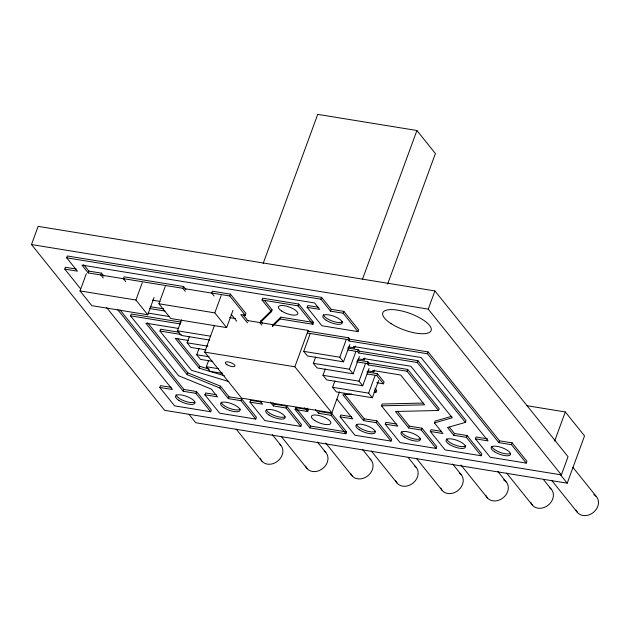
<?xml version="1.0" encoding="UTF-8"?>
<svg xmlns="http://www.w3.org/2000/svg" width="630" height="630" viewBox="0 0 630 630"><rect width="100%" height="100%" fill="white"/><g stroke="black" fill="none" stroke-linecap="round" stroke-linejoin="round"><path stroke-width="0.94" d="M31.5 244.55L38.154 226.367L434.905 290.926L568.032 456.719L561.377 474.902L164.635 410.343L31.5 244.55L428.242 309.117L561.377 474.902M76.12 269.026L65.433 267.285L64.772 269.105L77.395 271.16L66.67 257.804L67.331 255.985L321.615 297.368L331.23 309.338L343.854 311.393L358.643 329.813L357.982 331.632L321.914 325.765L307.117 307.345L307.786 305.526L318.465 307.267M154.074 297.494L147.751 314.772L91.846 305.668L80.018 290.934L86.341 273.656M103.226 277.956L100.839 274.979L88.216 272.924L88.877 271.105L83.735 264.695M100.839 274.979L101.501 273.16L88.877 271.105M125.772 281.618L123.378 278.649L124.047 276.83L183.558 286.508L185.945 289.485M147.751 314.772L135.922 300.03L142.246 282.752M216.24 394.719L205.561 392.978L204.892 394.797L217.515 396.853L211.263 389.064L178.621 375.748L130.512 315.835L131.182 314.016L181.141 322.15M232.974 310.33L226.65 327.608L170.746 318.512L158.918 303.77L165.233 286.493M228.832 381.536L191.481 370.29L159.965 331.041L160.634 329.222L179.046 332.215M185.283 291.304L182.889 288.327L183.558 286.508M209.672 340.058L181.196 335.42L177.495 330.821L181.487 319.906M120.054 309.928L183.921 389.458L196.544 391.514L211.334 409.933L210.672 411.752L174.605 405.885L159.807 387.466L160.477 385.647L171.155 387.379M205.994 349.87L190.811 347.398L187.11 342.791L189.441 336.428M214.137 295.998L211.743 293.029L212.412 291.21L230.446 294.139L245.976 313.48L245.314 315.299L240.802 314.567L247.495 322.906M187.827 372.842L220.468 386.166L229.005 396.798L241.629 398.853L256.418 417.273L255.756 419.092L240.967 400.672L228.343 398.617L219.799 387.986L187.157 374.661L187.827 372.842L147.656 322.82M210.672 411.752L195.875 393.333L183.251 391.277L183.921 389.458M212.759 361.376L200.427 359.368L196.725 354.769L199.056 348.398M226.65 327.608L214.822 312.874L221.146 295.596M339.491 391.923L331.837 412.839L241.668 398.16L204.687 352.115L214.342 325.741M224.39 375.748L199.174 368.156L199.844 366.337L177.731 338.806M245.314 315.299L229.777 295.958L230.446 294.139M195.875 393.333L196.544 391.514M222.374 373.354L210.042 371.346L206.341 366.739L208.672 360.376M263.206 263.34L317.725 114.369L416.91 130.505L435.401 153.531L387.615 284.114M219.799 387.986L220.468 386.166M261.828 325.135L260.001 322.851L271.428 311.7L262.033 300.006L262.702 298.187L298.77 304.062L313.559 322.481L312.897 324.3L280.145 318.969L272.38 326.553L273.042 324.733L280.815 317.15L313.559 322.481M228.343 398.617L229.005 396.798M260.001 322.851L260.662 321.04L272.089 309.881L264.458 300.384M271.428 311.7L272.089 309.881M240.967 400.672L241.629 398.853M280.145 318.969L280.815 317.15M272.877 402.625L274.089 404.129L286.713 406.185L301.502 424.612L300.841 426.423L264.773 420.556L249.984 402.137L250.645 400.318L261.324 402.058M312.897 324.3L298.1 305.881L298.77 304.062M300.841 426.423L286.051 408.004L273.428 405.948L274.089 404.129M331.837 412.839L294.856 366.786L308.172 330.411L247.086 320.473M357.982 331.632L343.185 313.212L330.561 311.157L320.946 299.187L321.615 297.368M349.823 344.555L343.5 361.833L307.432 355.966L303.731 351.359L310.055 334.081M286.051 408.004L286.713 406.185M330.561 311.157L331.23 309.338M295.068 409.476L295.73 407.657L308.353 409.713L307.692 411.524L295.068 409.476L309.858 427.896L345.925 433.763L346.594 431.944L331.797 413.524L319.174 411.469L318.512 413.288L331.136 415.343L345.925 433.763M359.439 356.533L353.115 373.81L317.048 367.936L313.346 363.337L315.677 356.966M343.185 313.212L343.854 311.393M369.054 368.503L362.73 385.78L326.663 379.914L322.962 375.307L325.293 368.944M362.392 279.476L416.91 130.505M309.858 427.896L310.519 426.077L295.73 407.657M343.5 361.833L339.798 357.234L346.122 339.956M348.587 337.79L349.697 339.168L428.14 351.934L499.511 440.819L512.135 442.874L526.932 461.294L526.263 463.113L511.473 444.693L498.85 442.638L427.479 353.753L349.028 340.988L347.918 339.609L348.587 337.79L308.188 331.215M349.028 340.988L349.697 339.168M378.669 380.481L372.346 397.758L336.278 391.884L332.577 387.285L334.908 380.914M348.807 346.957L354.572 347.894L355.241 346.075M331.136 415.343L331.797 413.524M353.115 373.81L349.414 369.204L355.737 351.926M449.316 427.108L454.427 433.479L467.05 435.535L481.848 453.954L481.178 455.773L466.389 437.354L453.765 435.298L447.513 427.51L465.357 422.407L417.257 362.502L358.643 352.957L357.533 351.579L358.202 349.76L347.618 348.036M358.643 352.957L359.305 351.146L358.202 349.76M344.122 393.734L364.258 418.808L376.882 420.864L391.679 439.283L391.01 441.102L354.942 435.228L340.153 416.808L340.814 414.989L351.501 416.729M358.423 358.927L364.187 359.872L364.857 358.053M362.73 385.78L359.029 381.174L365.353 363.896M367.818 361.738L368.92 363.116L407.697 369.424L439.212 408.673L438.551 410.492L407.027 371.243L368.259 364.935L367.148 363.557L367.818 361.738L357.234 360.014M368.259 364.935L368.92 363.116M368.038 370.905L373.803 371.842L374.472 370.023M372.346 397.758L368.644 393.151L374.968 375.874M377.433 373.708L384.087 382L383.418 383.82L376.764 375.527L377.433 373.708L366.849 371.983M391.01 441.102L376.22 422.683L363.597 420.627L364.258 418.808M374.078 392.332L376.031 392.183L376.693 390.364L374.929 388.159M396.585 424.069L385.899 422.328L385.237 424.147L397.861 426.203L381.504 405.83L382.166 404.011L423.305 403.066M376.22 422.683L376.882 420.864M428.242 309.117L434.905 290.926M407.027 371.243L407.697 369.424M417.257 362.502L417.918 360.683L359.305 351.146M427.479 353.753L428.14 351.934M409.342 426.14L421.966 428.195L436.763 446.615L436.094 448.434L421.305 430.014L408.681 427.959L409.342 426.14L397.317 411.169M421.305 430.014L421.966 428.195M481.178 455.773L445.111 449.907L430.322 431.487L430.983 429.668L441.669 431.4M430.322 431.487L442.945 433.534L434.409 422.903L435.07 421.084L451.986 416.257M453.765 435.298L454.427 433.479M465.357 422.407L466.027 420.588L417.918 360.683M466.389 437.354L467.05 435.535M526.263 463.113L490.195 457.238L475.406 438.819L476.067 436.999L487.722 438.897M498.85 442.638L499.511 440.819M511.473 444.693L512.135 442.874M554.66 441.055L565.307 411.949L526.507 405.641M189.126 414.501L195.733 422.73L567.228 483.186L584.538 435.897L565.307 411.949M434.409 422.903L452.253 417.8L410.87 366.266L363.077 358.486L364.187 359.872M351.635 394.096L342.846 394.789L363.597 420.627M381.504 405.83L424.604 404.838L400.648 375.007L372.692 370.464L373.803 371.842M438.551 410.492L395.451 411.484L408.681 427.959M66.67 257.804L320.946 299.187M262.033 300.006L298.1 305.881M307.117 307.345L319.741 309.401L314.567 302.951L81.924 265.096L88.216 272.924M123.378 278.649L182.889 288.327M211.743 293.029L229.777 295.958M102.091 275.255L124.26 278.862M184.85 288.721L211.838 293.115M152.35 300.171L160.028 301.423M80.018 290.934L135.922 300.03M158.918 303.77L214.822 312.874M229.635 317.63L235.455 318.575M150.153 306.7L163.713 308.905M307.519 333.034L347.918 339.609M149.483 308.519L164.981 311.039M148.2 313.11L169.454 316.567M347.918 350.012L357.533 351.579M130.512 315.835L180.479 323.97M178.266 328.411L145.774 323.127L187.157 374.661M177.495 330.821L210.719 336.223M303.731 351.359L339.798 357.234M356.572 361.833L367.148 363.557M159.965 331.041L181.29 334.506M188.716 340.523L175.227 338.326L199.174 368.156M187.11 342.791L207.994 346.193M313.346 363.337L349.414 369.204M367.148 373.96L376.764 375.527M204.687 352.115L294.856 366.786M376.74 382.733L383.418 383.82M196.725 354.769L209.066 356.769M322.962 375.307L359.029 381.174M206.341 366.739L218.681 368.747M332.577 387.285L368.644 393.151M159.807 387.466L172.431 389.521L106.596 307.534M249.984 402.137L262.608 404.192L260.198 401.192M340.153 416.808L352.776 418.863L337.018 399.247M475.406 438.819L488.029 440.874L421.092 357.517L353.469 346.516L354.572 347.894M310.519 426.077L346.594 431.944M255.756 419.092L219.689 413.217L204.892 394.797M436.094 448.434L400.026 442.567L385.237 424.147M199.844 366.337L209.184 369.148M220.382 372.519L222.256 373.086M572.89 467.334L596.35 496.542M560.023 474.209L567.228 483.186M551.707 480.391L577.592 512.631M543.399 479.414L551.258 489.203M506.622 473.059L532.508 505.291M497.716 471.327L506.173 481.863M460.932 464.964L487.423 497.952M452.631 463.987L461.089 474.532M374.259 389.978L376.031 392.183M416.454 458.38L442.339 490.62M308.172 330.411L309.283 331.789M408.145 457.404L416.005 467.192M371.369 451.048L397.254 483.281M260.662 321.04L262.497 323.316M362.455 449.316L370.92 459.853M243.298 315.024L248.165 321.087M315.48 409.516L318.512 413.288M307.133 408.193L308.353 409.713M231.202 314.331L236.699 321.174M304.636 407.728L307.692 411.524M325.671 442.953L352.17 475.941M317.37 441.976L325.836 452.521M270.396 402.176L273.428 405.948M281.2 436.37L307.086 468.61M272.286 434.645L280.752 445.182M236.116 429.038L262.001 461.27M101.501 273.16L103.895 276.137M117.55 309.456L183.251 391.277M64.772 269.105L80.301 288.453M465.743 445.851A10.3 3.504 20.1 0 1 455.057 445.04A10.3 3.504 20.1 0 1 446.67 438.748M285.067 416.761A10.3 3.504 20.1 0 1 274.688 415.69A10.3 3.504 20.1 0 1 266.388 409.784M375.575 431.18A10.3 3.504 20.1 0 1 365.361 430.542A10.3 3.504 20.1 0 1 356.556 424.462M194.898 402.082A10.3 3.504 20.1 0 1 184.047 400.83A10.3 3.504 20.1 0 1 176.164 394.726M510.489 453.442A10.3 3.504 20.1 0 1 500.11 452.372A10.3 3.504 20.1 0 1 491.817 446.465M240.321 409.169A10.3 3.504 20.1 0 1 229.627 408.358A10.3 3.504 20.1 0 1 221.248 402.066M342.547 321.709A10.3 3.504 20.1 0 1 331.852 320.906A10.3 3.504 20.1 0 1 323.466 314.614M420.659 438.512A10.3 3.504 20.1 0 1 410.445 437.881A10.3 3.504 20.1 0 1 401.641 431.794M593.783 494.581A12.356 10.127 -38.8 0 1 593.799 512.072A12.356 10.127 -38.8 0 1 576.048 510.095M279.893 444.339A12.356 10.127 -38.8 0 1 277.247 461.483A12.356 10.127 -38.8 0 1 260.458 458.734M324.159 451.064A12.356 10.127 -38.8 0 1 322.82 468.437A12.356 10.127 -38.8 0 1 305.542 466.074M370.062 459.018A12.356 10.127 -38.8 0 1 367.416 476.154A12.356 10.127 -38.8 0 1 350.627 473.413M414.327 465.735A12.356 10.127 -38.8 0 1 412.997 483.108A12.356 10.127 -38.8 0 1 395.711 480.745M459.412 473.075A12.356 10.127 -38.8 0 1 458.081 490.447A12.356 10.127 -38.8 0 1 440.795 488.085M503.614 479.902A12.356 10.127 -38.8 0 1 503.63 497.393A12.356 10.127 -38.8 0 1 485.88 495.424M549.581 487.746A12.356 10.127 -38.8 0 1 548.25 505.118A12.356 10.127 -38.8 0 1 530.964 502.756M449.371 444.394A10.3 3.504 20.1 0 0 465.318 447.379A10.3 3.504 20.1 0 0 452.56 439.11A10.3 3.504 20.1 0 0 449.371 444.394M226.934 364.644A5.15 1.756 20.1 0 0 234.903 366.132A5.15 1.756 20.1 0 0 228.525 361.998A5.15 1.756 20.1 0 0 226.934 364.644M269.034 415.052A10.3 3.504 20.1 0 0 284.981 418.029A10.3 3.504 20.1 0 0 272.215 409.768A10.3 3.504 20.1 0 0 269.034 415.052M359.202 429.723A10.3 3.504 20.1 0 0 375.149 432.7A10.3 3.504 20.1 0 0 362.384 424.439A10.3 3.504 20.1 0 0 359.202 429.723M178.865 400.381A10.3 3.504 20.1 0 0 194.812 403.358A10.3 3.504 20.1 0 0 182.046 395.089A10.3 3.504 20.1 0 0 178.865 400.381M494.455 451.734A10.3 3.504 20.1 0 0 510.402 454.71A10.3 3.504 20.1 0 0 497.645 446.449A10.3 3.504 20.1 0 0 494.455 451.734M223.949 407.712A10.3 3.504 20.1 0 0 239.896 410.697A10.3 3.504 20.1 0 0 227.131 402.428A10.3 3.504 20.1 0 0 223.949 407.712M326.175 320.26A10.3 3.504 20.1 0 0 342.121 323.237A10.3 3.504 20.1 0 0 329.356 314.976A10.3 3.504 20.1 0 0 326.175 320.26M404.287 437.062A10.3 3.504 20.1 0 0 420.234 440.039A10.3 3.504 20.1 0 0 407.468 431.778A10.3 3.504 20.1 0 0 404.287 437.062M391.025 323.592A25.743 8.765 20.1 0 0 430.896 331.034A25.743 8.765 20.1 0 0 398.987 310.377A25.743 8.765 20.1 0 0 391.025 323.592M281.752 311.102A10.3 3.504 20.1 0 0 297.699 314.079A10.3 3.504 20.1 0 0 284.933 305.818A10.3 3.504 20.1 0 0 281.752 311.102M314.779 420.572A10.3 3.504 20.1 0 0 330.734 423.549A10.3 3.504 20.1 0 0 317.969 415.28A10.3 3.504 20.1 0 0 314.779 420.572"/></g></svg>
